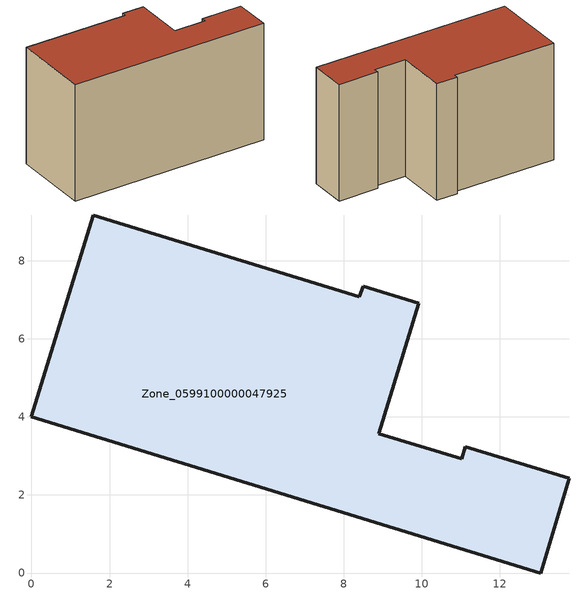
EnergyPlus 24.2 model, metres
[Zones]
Zone_0599100000047925
 floor ground (C_G): 9.92,6.91 8.9,3.57 11.02,2.93 11.11,3.23 13.77,2.43 13.04,0 0,4 1.58,9.17 8.4,7.07 8.5,7.34 z0
 wall outside (C_F): 8.4,7.07 1.58,9.17 0,4 13.04,0 13.77,2.43 11.11,3.23 11.02,2.93 8.9,3.57 9.92,6.91 8.5,7.34 8.4,7.07 z0:8.13
 roof outside (C_R): 8.9,3.57 9.92,6.91 8.5,7.34 8.4,7.07 1.58,9.17 0,4 13.04,0 13.77,2.43 11.11,3.23 11.02,2.93 z8.13
[BUILDING]
Pand.0599100000047925: North Axis=0; Terrain=City; Loads Convergence Tolerance Value=0.04; Temperature Convergence Tolerance Value=0.4; Solar Distribution=FullExterior; Maximum Number of Warmup Days=25; Minimum Number of Warmup Days=1
[Site:Location]
Rotterdam.The.Hague.AP_ZH_NLD Design_Conditions: Latitude=51.96; Longitude=4.45; Time Zone=1; Elevation=-4.5
[SITE:GROUNDTEMPERATURE:BUILDINGSURFACE]
18, 18, 18, 18, 18, 18, 18, 18, 18, 18, 18, 18
[MATERIAL] Thermal Absorptance=0.9; Solar Absorptance=0.7; Visible Absorptance=0.7
Name | Roughness | Thickness | Conductivity | Density | Specific Heat
G.TI.1975-1991 | MediumSmooth | 0.15 | 0.288461 | 540 | 1210
F.TI.1975-1991 | Rough | 0.3 | 0.230769 | 1920 | 840
R.TI.1975-1991 | MediumRough | 0.2 | 0.153846 | 1500 | 1000
[CONSTRUCTION]
C_G: G.TI.1975-1991
C_F: F.TI.1975-1991
C_R: R.TI.1975-1991
[ZONE]
Zone_0599100000047925: Type=1; Multiplier=1; Ceiling Height=Autocalculate; Volume=Autocalculate; Floor Area=autocalculate; Part of Total Floor Area=Yes
[ZONEINFILTRATION:DESIGNFLOWRATE]
Infil_Zone_0599100000047925: Zone or ZoneList or Space or SpaceList=Zone_0599100000047925; Schedule=AlwaysOn; Design Flow Rate Calculation Method=Flow/Area; Flow Rate per Floor Area=0.003; Constant Term Coefficient=1; Temperature Term Coefficient=0; Velocity Term Coefficient=0; Velocity Squared Term Coefficient=0
[HVACTEMPLATE:ZONE:IDEALLOADSAIRSYSTEM]
Zone_0599100000047925: Maximum Heating Supply Air Temperature=50; Minimum Cooling Supply Air Temperature=13; Maximum Heating Supply Air Humidity Ratio=0.0156; Minimum Cooling Supply Air Humidity Ratio=0.0077; Heating Limit=NoLimit; Cooling Limit=NoLimit; Dehumidification Control Type=ConstantSensibleHeatRatio; Cooling Sensible Heat Ratio=0.7; Dehumidification Setpoint=60; Humidification Control Type=None; Humidification Setpoint=30; Outdoor Air Method=None; Outdoor Air Flow Rate per Person=0.00944; Outdoor Air Flow Rate per Zone Floor Area=0; Outdoor Air Flow Rate per Zone=0; Demand Controlled Ventilation Type=None; Outdoor Air Economizer Type=NoEconomizer; Heat Recovery Type=None; Sensible Heat Recovery Effectiveness=0.7; Latent Heat Recovery Effectiveness=0.65
[ZONECONTROL:THERMOSTAT]
ThermostatControl_Zone_0599100000047925: Zone or ZoneList=Zone_0599100000047925; Control Type Schedule=DualSetpointControlType; Control 1=Thermostat_Zone_0599100000047925; Temperature Difference Between Cutout And Setpoint=0
[THERMOSTATSETPOINT:DUALSETPOINT]
Thermostat_Zone_0599100000047925: Heating Setpoint Temperature Schedule=HeatingSetpoint_Zone_0599100000047925; Cooling Setpoint Temperature Schedule=CoolingSetpoint_Zone_0599100000047925
[SCHEDULE:COMPACT]
HeatingSetpoint_Zone_0599100000047925: Through: 12/31, For: AllDays, Until: 24:00, 21
CoolingSetpoint_Zone_0599100000047925: Through: 12/31, For: AllDays, Until: 24:00, 24
DualSetpointControlType: Through: 12/31, For: AllDays, Until: 24:00, 4
AlwaysOn: Through: 12/31, For: AllDays, Until: 24:00, 1
